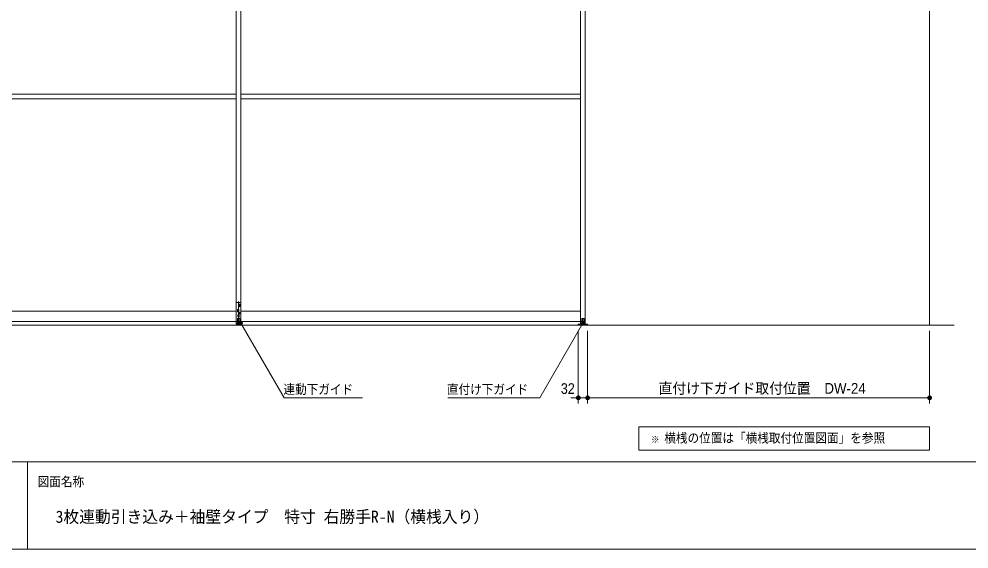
# Model space of a CAD drawing. Units: millimetres, scale not verified. Extents: x -6062 to 6062, y -3045 to 3045.
# Drawn here: x -3967 to -700, y -2770 to -947 of the extents above; entities that cross this region are included whole.
import ezdxf
from ezdxf.enums import TextEntityAlignment as Align

# ---------------------------------------------------------------- set-up
doc = ezdxf.new("R2010")
doc.units = ezdxf.units.MM
doc.header["$LTSCALE"] = 20
for name, color, linetype, lineweight in [('0-0_2寸法-1', 7, 'Continuous', 9), ('0-1_0', 7, 'Continuous', 9), ('0-2_2寸法-3', 7, 'Continuous', 9), ('0-3_3一般', 7, 'Continuous', 9), ('0-4_1図面枠', 7, 'Continuous', 9), ('0-5_2寸法-2', 7, 'Continuous', 9)]:
    doc.layers.add(name, color=color, linetype=linetype, lineweight=lineweight)
doc.styles.add('ＭＳ ゴシック', font='')
doc.styles.add('ＭＳ Ｐゴシック', font='')
doc.styles.get('ＭＳ ゴシック').set_extended_font_data('MS Gothic')
doc.styles.get('ＭＳ Ｐゴシック').set_extended_font_data('MS PGothic')

# ---------------------------------------------------------------- blocks, each defined once
blk = doc.blocks.new('_Dot')
at = {"layer": '0-1_0'}
for p, q in [((-10, 0), (-20, 0)), ((9.78, 2), (-9.78, 2)), ((7.99, 6), (-7.99, 6)), ((9.16, -3.98), (-9.16, -3.98)), ((6, -7.98), (-6, -7.98))]:
    blk.add_line(p, q, dxfattribs=at)
for points in [[(10, 0), (9.92, 1.25), (9.69, 2.49), (9.3, 3.68), (8.76, 4.82), (8.09, 5.88), (7.29, 6.85), (6.37, 7.71), (5.36, 8.44), (4.26, 9.05), (3.09, 9.51), (1.87, 9.82), (0.63, 9.98), (-0.63, 9.98), (-1.87, 9.82), (-3.09, 9.51), (-4.26, 9.05), (-5.36, 8.44), (-6.37, 7.71), (-7.29, 6.85), (-8.09, 5.88), (-8.76, 4.82), (-9.3, 3.68), (-9.69, 2.49), (-9.92, 1.25), (-10, 0), (0, 0)], [(-10, 0), (-9.92, -1.25), (-9.69, -2.49), (-9.3, -3.68), (-8.76, -4.82), (-8.09, -5.88), (-7.29, -6.85), (-6.37, -7.71), (-5.36, -8.44), (-4.26, -9.05), (-3.09, -9.51), (-1.87, -9.82), (-0.63, -9.98), (0.63, -9.98), (1.87, -9.82), (3.09, -9.51), (4.26, -9.05), (5.36, -8.44), (6.37, -7.71), (7.29, -6.85), (8.09, -5.88), (8.76, -4.82), (9.3, -3.68), (9.69, -2.49), (9.92, -1.25), (10, 0), (0, 0)]]:
    blk.add_lwpolyline(points, close=True, dxfattribs=at)
blk = doc.blocks.new('グループ-134')
at = {"layer": '0-3_3一般'}
for p, q in [((19040, -40000), (19040, 6840)), ((-28640, -39740), (-28640, 6050)), ((-28640, 6050), (-28640, -39740)), ((-28320, -39740), (-28320, 6050)), ((-28320, 6050), (-28320, -39740)), ((-4960, 6100), (-4960, -40000)), ((-4960, -39740), (-4960, 6050)), ((-4640, 6100), (-4640, -40000)), ((-4640, -39740), (-4640, 6050)), ((-52000, -24120), (-28640, -24120)), ((-28320, -24120), (-4960, -24120)), ((-52000, -24440), (-28640, -24440)), ((-28320, -24440), (-4960, -24440)), ((-28640, -38492.4), (-28640, -39934.4)), ((-28380, -38432.4), (-28580, -38432.4)), ((-28480, -38371.7), (-28480, -39958.4)), ((-28440, -38542.9), (-28440, -38641.9)), ((-28640, -39040), (-52000, -39040)), ((-28459.5, -39002.4), (-28580.5, -39002.4)), ((-28569.5, -38952.4), (-28470.5, -38952.4)), ((-28569.5, -39052.4), (-28470.5, -39052.4)), ((-28565, -39052.4), (-28565, -38952.4)), ((-28520, -38902.9), (-28520, -39001.9)), ((-28520, -39002.9), (-28520, -39101.9)), ((-28379.5, -38642.4), (-28500.5, -38642.4)), ((-28489.5, -38592.4), (-28390.5, -38592.4)), ((-28489.5, -38692.4), (-28390.5, -38692.4)), ((-28485, -38692.4), (-28485, -38592.4)), ((-28475, -38952.4), (-28475, -39052.4)), ((-28466.2, -39182.4), (-28373.8, -39182.4)), ((-28440, -38642.9), (-28440, -38741.9)), ((-28420, -39136.2), (-28420, -39228.6)), ((-28395, -38592.4), (-28395, -38692.4)), ((-4960, -39040), (-28320, -39040)), ((-52320, -39740), (-28320, -39740)), ((-28640, -39740), (-4640, -39740)), ((-28555, -39802.4), (-28555, -39562.4)), ((-28555, -39802.4), (-28405, -39802.4)), ((-28410, -39802.4), (-28550, -39802.4)), ((-28415, -39552.4), (-28545, -39552.4)), ((-28419.5, -39362.4), (-28540.5, -39362.4)), ((-28529.5, -39312.4), (-28430.5, -39312.4)), ((-28529.5, -39412.4), (-28430.5, -39412.4)), ((-28525, -39412.4), (-28525, -39312.4)), ((-28480, -39262.9), (-28480, -39361.9)), ((-28480, -39362.9), (-28480, -39461.9)), ((-28435, -39312.4), (-28435, -39412.4)), ((-28410, -39802.4), (-28410, -39874.4)), ((-28405, -39562.4), (-28405, -39802.4)), ((-4875, -39800), (-4875, -39560)), ((-4725, -39800), (-4875, -39800)), ((-4874, -39800), (-4726, -39800)), ((-4874, -39800), (-4874, -39862)), ((-4865, -39550), (-4735, -39550)), ((-4800, -40027.8), (-4800, -39520)), ((-4726, -39800), (-4726, -39862)), ((-4725, -39560), (-4725, -39800)), ((-28640, -39874.4), (-28540, -39874.4)), ((-28544, -39874.4), (-28416, -39874.4)), ((-28540, -39874.4), (-28544, -39874.4)), ((-28416, -39874.4), (-28420, -39874.4)), ((-28420, -39874.4), (-28320, -39874.4)), ((-5120, -39942), (-5120, -40000)), ((-4900, -39942), (-5120, -39942)), ((-5120, -40000), (-4480, -40000)), ((-4962, -40000), (19040, -40000)), ((-4840, -39862), (-4900, -39862)), ((-4900, -39922), (-4900, -39862)), ((-4900, -39922), (-4700, -39922)), ((-4900, -39922), (-4700, -39922)), ((-4700, -39922), (-4700, -39862)), ((-4700, -39922), (-4700, -39942)), ((18670, -40000), (-4590, -40000)), ((-4480, -40000), (-4480, -39942))]:
    blk.add_line(p, q, dxfattribs=at)
for points in [[(-28640, -39932.4), (-28320, -39932.4), (-28320, -38492.4)], [(-28550, -39802.4), (-28550, -39874.4), (-28410, -39874.4)], [(-4480, -39942), (-4900, -39942), (-4900, -39922)], [(-4700, -39862), (-4760, -39862), (-4840, -39862)]]:
    blk.add_lwpolyline(points, dxfattribs=at)
blk.add_circle((-28420, -39182.4), 42, dxfattribs=at)
for centre, radius, start, end in [((-28580, -38492.4), 60, 90, 180), ((-28380, -38492.4), 60, 0, 90), ((-28520, -38952.4), 45, 0, 180), ((-28520, -39052.4), 45, 180, 0), ((-28440, -38592.4), 45, 0, 180), ((-28440, -38692.4), 45, 180, 0), ((-28545, -39562.4), 10, 90, 180), ((-28480, -39312.4), 45, 0, 180), ((-28480, -39412.4), 45, 180, 0), ((-28415, -39562.4), 10, 0, 90), ((-4865, -39560), 10, 90, 180), ((-4735, -39560), 10, 0, 90)]:
    blk.add_arc(centre, radius, start, end, dxfattribs=at)
blk = doc.blocks.new('グループ-135')
at = {"layer": '0-3_3一般'}
for p, q in [((19040, 7000), (19040, -40000)), ((20736.5, -40000), (-77863.5, -40000))]:
    blk.add_line(p, q, dxfattribs=at)
blk = doc.blocks.new('グループ-136')
at = {"layer": '0-3_3一般'}
for name in ['グループ-135', 'グループ-134']:
    blk.add_blockref(name, (0, 0), dxfattribs=at)
blk = doc.blocks.new('グループ-142')
at = {"layer": '0-4_1図面枠'}
for p, q in [((-80000, -49400), (80000, -49400)), ((-43000, -49400), (-43000, -55400))]:
    blk.add_line(p, q, dxfattribs=at)
blk.add_lwpolyline([(-80000, 55400), (80000, 55400), (80000, -55400), (-80000, -55400)], close=True, dxfattribs=at)
blk = doc.blocks.new('図面枠')
at = {"layer": '0-4_1図面枠'}
blk.add_blockref('グループ-142', (0, 0), dxfattribs=at)
at = {"layer": '0-4_1図面枠', "style": 'ＭＳ ゴシック', "width": 0.9}
blk.add_text('図面名称', height=650.9, dxfattribs=at).set_placement((-42300.1, -51283.9), align=Align.BOTTOM_LEFT)

msp = doc.modelspace()

# ---------------------------------------------------------------- linework, layer by layer
at = {"layer": '0-0_2寸法-1'}
for p, q in [((-2011.5, -2020), (-2011.5, -2270)), ((-835.5, -2020), (-835.5, -2270)), ((-848.21, -2250), (-1998.79, -2250))]:
    msp.add_line(p, q, dxfattribs=at)
at = {"layer": '0-2_2寸法-3'}
for p, q in [((-3198.6, -1992.11), (-3208.4, -1992.11)), ((-3203.31, -1988.11), (-3203.69, -1988.11)), ((-3203.31, -1988.11), (-3203.69, -1988.11)), ((-2022.61, -1992.11), (-2032.39, -1992.11)), ((-2027.33, -1988.11), (-2027.67, -1988.11)), ((-2027.33, -1988.11), (-2027.67, -1988.11)), ((-3199.5, -1996.11), (-3207.5, -1996.11)), ((-2023.5, -1996.11), (-2031.5, -1996.11))]:
    msp.add_line(p, q, dxfattribs=at)
for points in [[(-3203.5, -1993.1), (-3055.18, -2250), (-2785.85, -2250)], [(-2027.5, -1993.1), (-2175.82, -2250), (-2491.83, -2250)]]:
    msp.add_lwpolyline(points, dxfattribs=at)
msp.add_lwpolyline([(-1835.5, -2350), (-835.5, -2350), (-835.5, -2430), (-1835.5, -2430)], close=True, dxfattribs=at)
for centre in [(-3203.5, -1993.1), (-3203.5, -1993.1), (-2027.5, -1993.1), (-2027.5, -1993.1)]:
    msp.add_circle(centre, 5.01, dxfattribs=at)
at = {"layer": '0-5_2寸法-2'}
for p, q in [((-2043.5, -2020), (-2043.5, -2270)), ((-2011.5, -2020), (-2011.5, -2270)), ((-2056.21, -2250), (-2068.92, -2250)), ((-2043.5, -2250), (-2011.5, -2250)), ((-1998.79, -2250), (-1986.08, -2250))]:
    msp.add_line(p, q, dxfattribs=at)

# ---------------------------------------------------------------- block references
at = {"layer": '0-0_2寸法-1', "xscale": 0.6356201, "yscale": 0.6356201, "rotation": 180}
msp.add_blockref('_Dot', (-2011.5, -2250), dxfattribs=at)
at = {"layer": '0-0_2寸法-1', "xscale": 0.6356201, "yscale": 0.6356201}
msp.add_blockref('_Dot', (-835.5, -2250), dxfattribs=at)
at = {"layer": '0-3_3一般', "xscale": 0.05, "yscale": 0.05}
msp.add_blockref('グループ-136', (-1787.5, 0), dxfattribs=at)
at = {"layer": '0-4_1図面枠', "xscale": 0.05, "yscale": 0.05}
msp.add_blockref('図面枠', (-1787.5, 0), dxfattribs=at)
at = {"layer": '0-5_2寸法-2', "xscale": 0.6356201, "yscale": 0.6356201}
msp.add_blockref('_Dot', (-2043.5, -2250), dxfattribs=at)
at = {"layer": '0-5_2寸法-2', "xscale": 0.6356201, "yscale": 0.6356201, "rotation": 180}
msp.add_blockref('_Dot', (-2011.5, -2250), dxfattribs=at)

# ---------------------------------------------------------------- texts
at = {"layer": '0-0_2寸法-1', "style": 'ＭＳ Ｐゴシック', "width": 0.95}
msp.add_text('直付け下ガイド取付位置\u3000DW-24', height=36.69, dxfattribs=at).set_placement((-1767.58, -2246.79), align=Align.BOTTOM_LEFT)
at = {"layer": '0-2_2寸法-3', "style": 'ＭＳ ゴシック', "width": 0.9}
for s, height, p in [('連動下ガイド', 32.55, (-3057.28, -2246.66)), ('直付け下ガイド', 32.55, (-2495.28, -2246.83)), ('※', 23.31, (-1793.52, -2412.25)), ('横桟の位置は「横桟取付位置図面」を参照', 32.55, (-1747.68, -2414.03))]:
    msp.add_text(s, height=height, dxfattribs=at).set_placement(p, align=Align.BOTTOM_LEFT)
at = {"layer": '0-4_1図面枠', "style": 'ＭＳ ゴシック', "width": 0.95}
msp.add_text('3枚連動引き込み＋袖壁タイプ\u3000特寸 右勝手R-N（横桟入り）', height=41.84, dxfattribs=at).set_placement((-3840.72, -2692.37), align=Align.BOTTOM_LEFT)
at = {"layer": '0-5_2寸法-2', "style": 'ＭＳ Ｐゴシック', "width": 0.9}
msp.add_text('32', height=36.66, dxfattribs=at).set_placement((-2103.59, -2247.52), align=Align.BOTTOM_LEFT)

doc.saveas('drawing.dxf')
